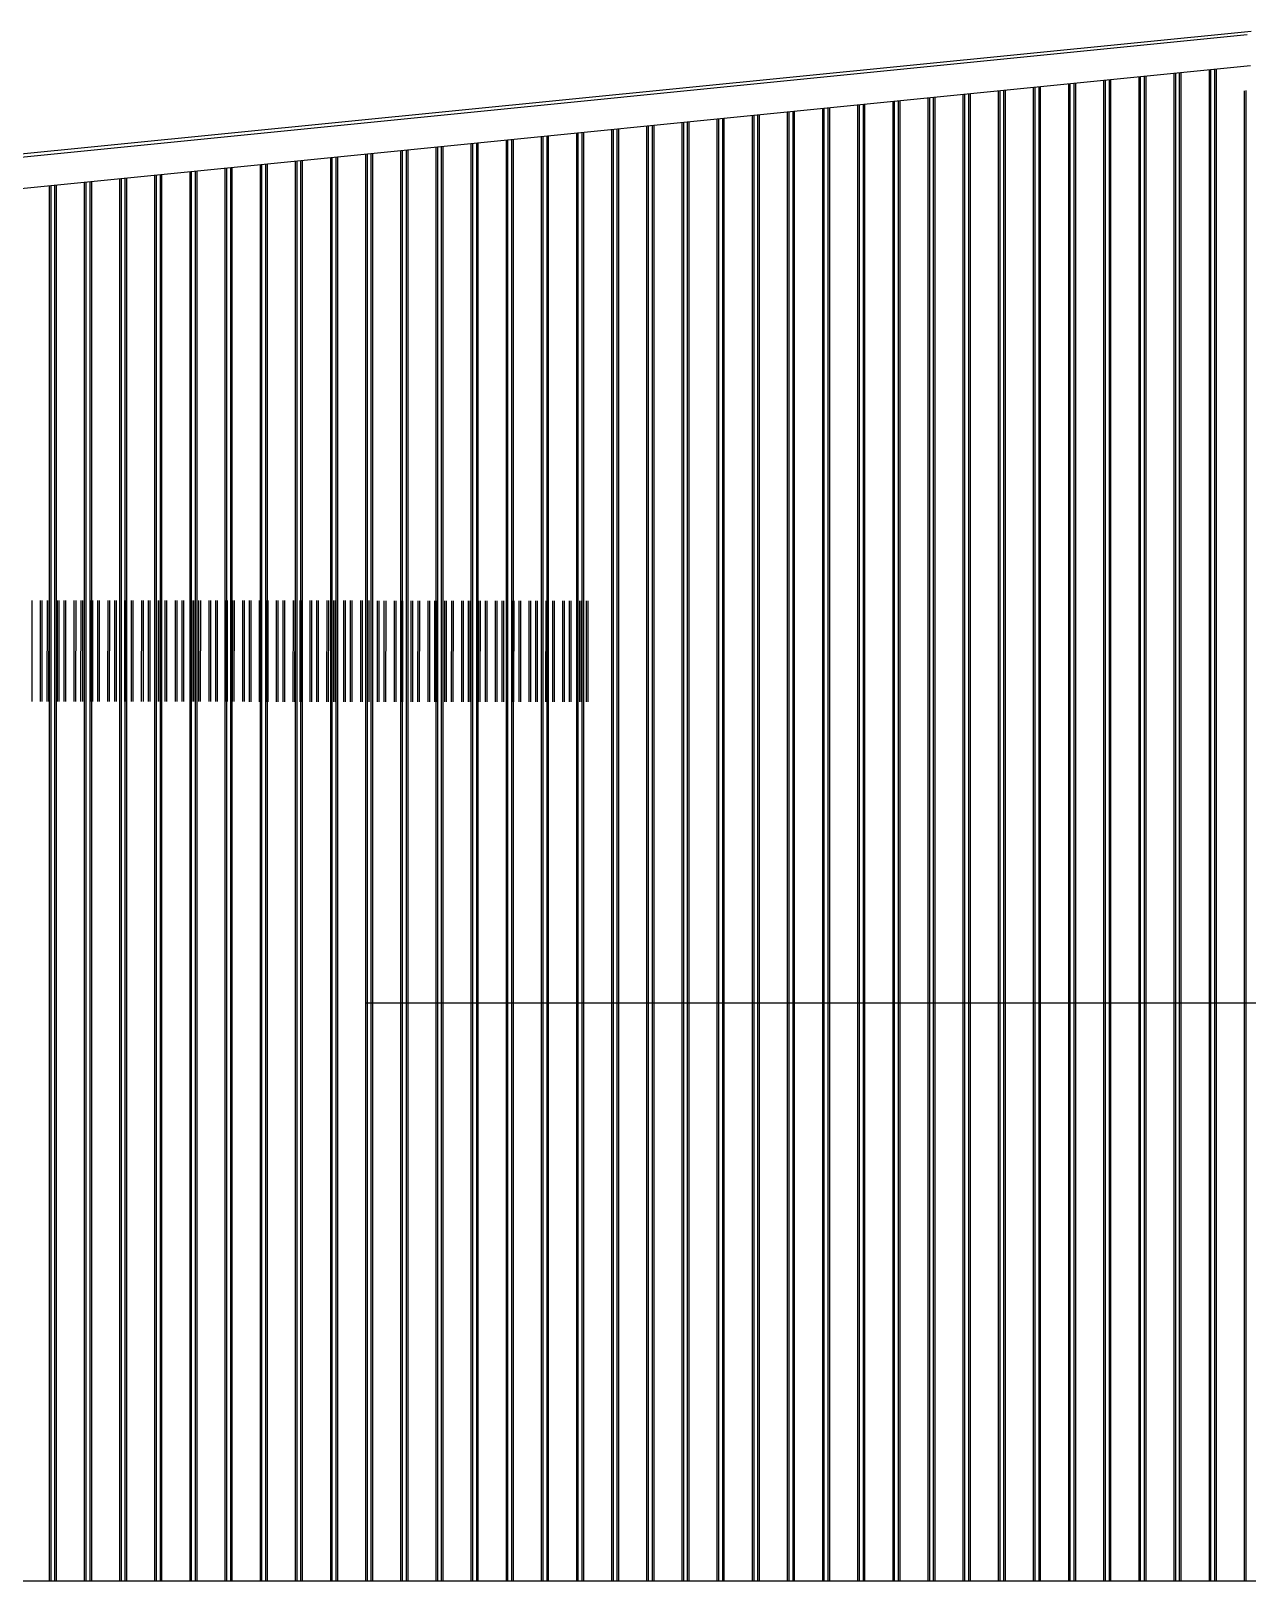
# Model space of a CAD drawing. Header units: metres. Extents: x 2267060 to 2267206, y 3909 to 3962.
# Drawn here: x 2267130.059 to 2267133.156, y 3949.241 to 3953.186 of the extents above; entities that cross this region are included whole.
import ezdxf

# ---------------------------------------------------------------- set-up
doc = ezdxf.new("R2010")
doc.units = ezdxf.units.M
doc.header["$LTSCALE"] = 3.5
doc.header["$MEASUREMENT"] = 0
doc.layers.get('0').update_dxf_attribs({"linetype": 'CONTINUOUS'})

msp = doc.modelspace()

# ---------------------------------------------------------------- linework, layer by layer
for p, q in [((2267127.03071, 3952.57347), (2267133.16419, 3953.186)), ((2267127.03071, 3952.57347), (2267133.16419, 3953.186)), ((2267127.0315, 3952.56556), (2267133.15432, 3953.17703)), ((2267127.0315, 3952.56556), (2267133.15432, 3953.17703)), ((2267127.17254, 3952.49973), (2267133.16222, 3953.0979)), ((2267127.17254, 3952.49973), (2267133.16222, 3953.0979)), ((2267133.05685, 3953.08738), (2267133.05685, 3949.24077)), ((2267133.05685, 3953.08738), (2267133.05685, 3949.24077)), ((2267133.06082, 3953.08778), (2267133.06082, 3949.24077)), ((2267133.06082, 3953.08778), (2267133.06082, 3949.24077)), ((2267133.07076, 3953.08877), (2267133.07076, 3949.24077)), ((2267133.07076, 3953.08877), (2267133.07076, 3949.24077)), ((2267133.07474, 3953.08917), (2267133.07474, 3949.24077)), ((2267133.07474, 3953.08917), (2267133.07474, 3949.24077)), ((2267132.69902, 3953.05164), (2267132.69902, 3949.24077)), ((2267132.69902, 3953.05164), (2267132.69902, 3949.24077)), ((2267132.70299, 3953.05204), (2267132.70299, 3949.24077)), ((2267132.70299, 3953.05204), (2267132.70299, 3949.24077)), ((2267132.71293, 3953.05303), (2267132.71293, 3949.24077)), ((2267132.71293, 3953.05303), (2267132.71293, 3949.24077)), ((2267132.71691, 3953.05343), (2267132.71691, 3949.24077)), ((2267132.71691, 3953.05343), (2267132.71691, 3949.24077)), ((2267132.78847, 3953.06058), (2267132.78847, 3949.24077)), ((2267132.78847, 3953.06058), (2267132.78847, 3949.24077)), ((2267132.79245, 3953.06097), (2267132.79245, 3949.24077)), ((2267132.79245, 3953.06097), (2267132.79245, 3949.24077)), ((2267132.80239, 3953.06197), (2267132.80239, 3949.24077)), ((2267132.80239, 3953.06197), (2267132.80239, 3949.24077)), ((2267132.80637, 3953.06236), (2267132.80637, 3949.24077)), ((2267132.80637, 3953.06236), (2267132.80637, 3949.24077)), ((2267132.87793, 3953.06951), (2267132.87793, 3949.24077)), ((2267132.87793, 3953.06951), (2267132.87793, 3949.24077)), ((2267132.88191, 3953.06991), (2267132.88191, 3949.24077)), ((2267132.88191, 3953.06991), (2267132.88191, 3949.24077)), ((2267132.89185, 3953.0709), (2267132.89185, 3949.24077)), ((2267132.89185, 3953.0709), (2267132.89185, 3949.24077)), ((2267132.89582, 3953.0713), (2267132.89582, 3949.24077)), ((2267132.89582, 3953.0713), (2267132.89582, 3949.24077)), ((2267132.96739, 3953.07844), (2267132.96739, 3949.24077)), ((2267132.96739, 3953.07844), (2267132.96739, 3949.24077)), ((2267132.97136, 3953.07884), (2267132.97136, 3949.24077)), ((2267132.97136, 3953.07884), (2267132.97136, 3949.24077)), ((2267132.9813, 3953.07983), (2267132.9813, 3949.24077)), ((2267132.9813, 3953.07983), (2267132.9813, 3949.24077)), ((2267132.98528, 3953.08023), (2267132.98528, 3949.24077)), ((2267132.98528, 3953.08023), (2267132.98528, 3949.24077)), ((2267132.25173, 3953.00697), (2267132.25173, 3949.24077)), ((2267132.25173, 3953.00697), (2267132.25173, 3949.24077)), ((2267132.25571, 3953.00737), (2267132.25571, 3949.24077)), ((2267132.25571, 3953.00737), (2267132.25571, 3949.24077)), ((2267132.26565, 3953.00836), (2267132.26565, 3949.24077)), ((2267132.26565, 3953.00836), (2267132.26565, 3949.24077)), ((2267132.26962, 3953.00876), (2267132.26962, 3949.24077)), ((2267132.26962, 3953.00876), (2267132.26962, 3949.24077)), ((2267132.34119, 3953.01591), (2267132.34119, 3949.24077)), ((2267132.34119, 3953.01591), (2267132.34119, 3949.24077)), ((2267132.34516, 3953.0163), (2267132.34516, 3949.24077)), ((2267132.34516, 3953.0163), (2267132.34516, 3949.24077)), ((2267132.3551, 3953.0173), (2267132.3551, 3949.24077)), ((2267132.3551, 3953.0173), (2267132.3551, 3949.24077)), ((2267132.35908, 3953.01769), (2267132.35908, 3949.24077)), ((2267132.35908, 3953.01769), (2267132.35908, 3949.24077)), ((2267132.43064, 3953.02484), (2267132.43064, 3949.24077)), ((2267132.43064, 3953.02484), (2267132.43064, 3949.24077)), ((2267132.43462, 3953.02524), (2267132.43462, 3949.24077)), ((2267132.43462, 3953.02524), (2267132.43462, 3949.24077)), ((2267132.44456, 3953.02623), (2267132.44456, 3949.24077)), ((2267132.44456, 3953.02623), (2267132.44456, 3949.24077)), ((2267132.44854, 3953.02663), (2267132.44854, 3949.24077)), ((2267132.44854, 3953.02663), (2267132.44854, 3949.24077)), ((2267132.5201, 3953.03378), (2267132.5201, 3949.24077)), ((2267132.5201, 3953.03378), (2267132.5201, 3949.24077)), ((2267132.52408, 3953.03417), (2267132.52408, 3949.24077)), ((2267132.52408, 3953.03417), (2267132.52408, 3949.24077)), ((2267132.53402, 3953.03517), (2267132.53402, 3949.24077)), ((2267132.53402, 3953.03517), (2267132.53402, 3949.24077)), ((2267132.53799, 3953.03556), (2267132.53799, 3949.24077)), ((2267132.53799, 3953.03556), (2267132.53799, 3949.24077)), ((2267132.60956, 3953.04271), (2267132.60956, 3949.24077)), ((2267132.60956, 3953.04271), (2267132.60956, 3949.24077)), ((2267132.61354, 3953.04311), (2267132.61354, 3949.24077)), ((2267132.61354, 3953.04311), (2267132.61354, 3949.24077)), ((2267132.62348, 3953.0441), (2267132.62348, 3949.24077)), ((2267132.62348, 3953.0441), (2267132.62348, 3949.24077)), ((2267132.62745, 3953.0445), (2267132.62745, 3949.24077)), ((2267132.62745, 3953.0445), (2267132.62745, 3949.24077)), ((2267133.05685, 3953.02484), (2267133.05685, 3949.24077)), ((2267133.05685, 3953.02484), (2267133.05685, 3949.24077)), ((2267133.06082, 3953.02524), (2267133.06082, 3949.24077)), ((2267133.06082, 3953.02524), (2267133.06082, 3949.24077)), ((2267133.07076, 3953.02623), (2267133.07076, 3949.24077)), ((2267133.07076, 3953.02623), (2267133.07076, 3949.24077)), ((2267133.07474, 3953.02663), (2267133.07474, 3949.24077)), ((2267133.07474, 3953.02663), (2267133.07474, 3949.24077)), ((2267133.1463, 3953.03378), (2267133.1463, 3949.24077)), ((2267133.1463, 3953.03378), (2267133.1463, 3949.24077)), ((2267133.15028, 3953.03417), (2267133.15028, 3949.24077)), ((2267133.15028, 3953.03417), (2267133.15028, 3949.24077)), ((2267131.8939, 3952.97124), (2267131.8939, 3949.24077)), ((2267131.8939, 3952.97124), (2267131.8939, 3949.24077)), ((2267131.89788, 3952.97164), (2267131.89788, 3949.24077)), ((2267131.89788, 3952.97164), (2267131.89788, 3949.24077)), ((2267131.90782, 3952.97263), (2267131.90782, 3949.24077)), ((2267131.90782, 3952.97263), (2267131.90782, 3949.24077)), ((2267131.91179, 3952.97303), (2267131.91179, 3949.24077)), ((2267131.91179, 3952.97303), (2267131.91179, 3949.24077)), ((2267131.98336, 3952.98017), (2267131.98336, 3949.24077)), ((2267131.98336, 3952.98017), (2267131.98336, 3949.24077)), ((2267131.98733, 3952.98057), (2267131.98733, 3949.24077)), ((2267131.98733, 3952.98057), (2267131.98733, 3949.24077)), ((2267131.99727, 3952.98156), (2267131.99727, 3949.24077)), ((2267131.99727, 3952.98156), (2267131.99727, 3949.24077)), ((2267132.00125, 3952.98196), (2267132.00125, 3949.24077)), ((2267132.00125, 3952.98196), (2267132.00125, 3949.24077)), ((2267132.07282, 3952.98911), (2267132.07282, 3949.24077)), ((2267132.07282, 3952.98911), (2267132.07282, 3949.24077)), ((2267132.07679, 3952.9895), (2267132.07679, 3949.24077)), ((2267132.07679, 3952.9895), (2267132.07679, 3949.24077)), ((2267132.08673, 3952.9905), (2267132.08673, 3949.24077)), ((2267132.08673, 3952.9905), (2267132.08673, 3949.24077)), ((2267132.09071, 3952.99089), (2267132.09071, 3949.24077)), ((2267132.09071, 3952.99089), (2267132.09071, 3949.24077)), ((2267132.16227, 3952.99804), (2267132.16227, 3949.24077)), ((2267132.16227, 3952.99804), (2267132.16227, 3949.24077)), ((2267132.16625, 3952.99844), (2267132.16625, 3949.24077)), ((2267132.16625, 3952.99844), (2267132.16625, 3949.24077)), ((2267132.17619, 3952.99943), (2267132.17619, 3949.24077)), ((2267132.17619, 3952.99943), (2267132.17619, 3949.24077)), ((2267132.18016, 3952.99983), (2267132.18016, 3949.24077)), ((2267132.18016, 3952.99983), (2267132.18016, 3949.24077)), ((2267131.46053, 3952.92796), (2267131.46053, 3949.24077)), ((2267131.46053, 3952.92796), (2267131.46053, 3949.24077)), ((2267131.4645, 3952.92836), (2267131.4645, 3949.24077)), ((2267131.4645, 3952.92836), (2267131.4645, 3949.24077)), ((2267131.53607, 3952.9355), (2267131.53607, 3949.24077)), ((2267131.53607, 3952.9355), (2267131.53607, 3949.24077)), ((2267131.54005, 3952.9359), (2267131.54005, 3949.24077)), ((2267131.54005, 3952.9359), (2267131.54005, 3949.24077)), ((2267131.54999, 3952.93689), (2267131.54999, 3949.24077)), ((2267131.54999, 3952.93689), (2267131.54999, 3949.24077)), ((2267131.55396, 3952.93729), (2267131.55396, 3949.24077)), ((2267131.55396, 3952.93729), (2267131.55396, 3949.24077)), ((2267131.62553, 3952.94444), (2267131.62553, 3949.24077)), ((2267131.62553, 3952.94444), (2267131.62553, 3949.24077)), ((2267131.6295, 3952.94483), (2267131.6295, 3949.24077)), ((2267131.6295, 3952.94483), (2267131.6295, 3949.24077)), ((2267131.63944, 3952.94583), (2267131.63944, 3949.24077)), ((2267131.63944, 3952.94583), (2267131.63944, 3949.24077)), ((2267131.64342, 3952.94622), (2267131.64342, 3949.24077)), ((2267131.64342, 3952.94622), (2267131.64342, 3949.24077)), ((2267131.71499, 3952.95337), (2267131.71499, 3949.24077)), ((2267131.71499, 3952.95337), (2267131.71499, 3949.24077)), ((2267131.71896, 3952.95377), (2267131.71896, 3949.24077)), ((2267131.71896, 3952.95377), (2267131.71896, 3949.24077)), ((2267131.7289, 3952.95476), (2267131.7289, 3949.24077)), ((2267131.7289, 3952.95476), (2267131.7289, 3949.24077)), ((2267131.73288, 3952.95516), (2267131.73288, 3949.24077)), ((2267131.73288, 3952.95516), (2267131.73288, 3949.24077)), ((2267131.80444, 3952.9623), (2267131.80444, 3949.24077)), ((2267131.80444, 3952.9623), (2267131.80444, 3949.24077)), ((2267131.80842, 3952.9627), (2267131.80842, 3949.24077)), ((2267131.80842, 3952.9627), (2267131.80842, 3949.24077)), ((2267131.81836, 3952.96369), (2267131.81836, 3949.24077)), ((2267131.81836, 3952.96369), (2267131.81836, 3949.24077)), ((2267131.82233, 3952.96409), (2267131.82233, 3949.24077)), ((2267131.82233, 3952.96409), (2267131.82233, 3949.24077)), ((2267131.08878, 3952.89083), (2267131.08878, 3949.24077)), ((2267131.08878, 3952.89083), (2267131.08878, 3949.24077)), ((2267131.09276, 3952.89123), (2267131.09276, 3949.24077)), ((2267131.09276, 3952.89123), (2267131.09276, 3949.24077)), ((2267131.1027, 3952.89222), (2267131.1027, 3949.24077)), ((2267131.1027, 3952.89222), (2267131.1027, 3949.24077)), ((2267131.10668, 3952.89262), (2267131.10668, 3949.24077)), ((2267131.10668, 3952.89262), (2267131.10668, 3949.24077)), ((2267131.17824, 3952.89977), (2267131.17824, 3949.24077)), ((2267131.17824, 3952.89977), (2267131.17824, 3949.24077)), ((2267131.18222, 3952.90017), (2267131.18222, 3949.24077)), ((2267131.18222, 3952.90017), (2267131.18222, 3949.24077)), ((2267131.19216, 3952.90116), (2267131.19216, 3949.24077)), ((2267131.19216, 3952.90116), (2267131.19216, 3949.24077)), ((2267131.19613, 3952.90155), (2267131.19613, 3949.24077)), ((2267131.19613, 3952.90155), (2267131.19613, 3949.24077)), ((2267131.2677, 3952.9087), (2267131.2677, 3949.24077)), ((2267131.2677, 3952.9087), (2267131.2677, 3949.24077)), ((2267131.27167, 3952.9091), (2267131.27167, 3949.24077)), ((2267131.27167, 3952.9091), (2267131.27167, 3949.24077)), ((2267131.28161, 3952.91009), (2267131.28161, 3949.24077)), ((2267131.28161, 3952.91009), (2267131.28161, 3949.24077)), ((2267131.28559, 3952.91049), (2267131.28559, 3949.24077)), ((2267131.28559, 3952.91049), (2267131.28559, 3949.24077)), ((2267131.35716, 3952.91764), (2267131.35716, 3949.24077)), ((2267131.35716, 3952.91764), (2267131.35716, 3949.24077)), ((2267131.36113, 3952.91803), (2267131.36113, 3949.24077)), ((2267131.36113, 3952.91803), (2267131.36113, 3949.24077)), ((2267131.37107, 3952.91903), (2267131.37107, 3949.24077)), ((2267131.37107, 3952.91903), (2267131.37107, 3949.24077)), ((2267131.37505, 3952.91942), (2267131.37505, 3949.24077)), ((2267131.37505, 3952.91942), (2267131.37505, 3949.24077)), ((2267131.44661, 3952.92657), (2267131.44661, 3949.24077)), ((2267131.44661, 3952.92657), (2267131.44661, 3949.24077)), ((2267131.45059, 3952.92697), (2267131.45059, 3949.24077)), ((2267131.45059, 3952.92697), (2267131.45059, 3949.24077)), ((2267130.73095, 3952.8551), (2267130.73095, 3949.24077)), ((2267130.73095, 3952.8551), (2267130.73095, 3949.24077)), ((2267130.73493, 3952.8555), (2267130.73493, 3949.24077)), ((2267130.73493, 3952.8555), (2267130.73493, 3949.24077)), ((2267130.74487, 3952.85649), (2267130.74487, 3949.24077)), ((2267130.74487, 3952.85649), (2267130.74487, 3949.24077)), ((2267130.74885, 3952.85689), (2267130.74885, 3949.24077)), ((2267130.74885, 3952.85689), (2267130.74885, 3949.24077)), ((2267130.82041, 3952.86403), (2267130.82041, 3949.24077)), ((2267130.82041, 3952.86403), (2267130.82041, 3949.24077)), ((2267130.82439, 3952.86443), (2267130.82439, 3949.24077)), ((2267130.82439, 3952.86443), (2267130.82439, 3949.24077)), ((2267130.83433, 3952.86542), (2267130.83433, 3949.24077)), ((2267130.83433, 3952.86542), (2267130.83433, 3949.24077)), ((2267130.8383, 3952.86582), (2267130.8383, 3949.24077)), ((2267130.8383, 3952.86582), (2267130.8383, 3949.24077)), ((2267130.90987, 3952.87297), (2267130.90987, 3949.24077)), ((2267130.90987, 3952.87297), (2267130.90987, 3949.24077)), ((2267130.91384, 3952.87336), (2267130.91384, 3949.24077)), ((2267130.91384, 3952.87336), (2267130.91384, 3949.24077)), ((2267130.92378, 3952.87436), (2267130.92378, 3949.24077)), ((2267130.92378, 3952.87436), (2267130.92378, 3949.24077)), ((2267130.92776, 3952.87475), (2267130.92776, 3949.24077)), ((2267130.92776, 3952.87475), (2267130.92776, 3949.24077)), ((2267130.99933, 3952.8819), (2267130.99933, 3949.24077)), ((2267130.99933, 3952.8819), (2267130.99933, 3949.24077)), ((2267131.0033, 3952.8823), (2267131.0033, 3949.24077)), ((2267131.0033, 3952.8823), (2267131.0033, 3949.24077)), ((2267131.01324, 3952.88329), (2267131.01324, 3949.24077)), ((2267131.01324, 3952.88329), (2267131.01324, 3949.24077)), ((2267131.01722, 3952.88369), (2267131.01722, 3949.24077)), ((2267131.01722, 3952.88369), (2267131.01722, 3949.24077)), ((2267130.28367, 3952.81043), (2267130.28367, 3949.24077)), ((2267130.28367, 3952.81043), (2267130.28367, 3949.24077)), ((2267130.28764, 3952.81083), (2267130.28764, 3949.24077)), ((2267130.28764, 3952.81083), (2267130.28764, 3949.24077)), ((2267130.29758, 3952.81182), (2267130.29758, 3949.24077)), ((2267130.29758, 3952.81182), (2267130.29758, 3949.24077)), ((2267130.30156, 3952.81222), (2267130.30156, 3949.24077)), ((2267130.30156, 3952.81222), (2267130.30156, 3949.24077)), ((2267130.37312, 3952.81936), (2267130.37312, 3949.24077)), ((2267130.37312, 3952.81936), (2267130.37312, 3949.24077)), ((2267130.3771, 3952.81976), (2267130.3771, 3949.24077)), ((2267130.3771, 3952.81976), (2267130.3771, 3949.24077)), ((2267130.38704, 3952.82075), (2267130.38704, 3949.24077)), ((2267130.38704, 3952.82075), (2267130.38704, 3949.24077)), ((2267130.39102, 3952.82115), (2267130.39102, 3949.24077)), ((2267130.39102, 3952.82115), (2267130.39102, 3949.24077)), ((2267130.46258, 3952.8283), (2267130.46258, 3949.24077)), ((2267130.46258, 3952.8283), (2267130.46258, 3949.24077)), ((2267130.46656, 3952.82869), (2267130.46656, 3949.24077)), ((2267130.46656, 3952.82869), (2267130.46656, 3949.24077)), ((2267130.4765, 3952.82969), (2267130.4765, 3949.24077)), ((2267130.4765, 3952.82969), (2267130.4765, 3949.24077)), ((2267130.48047, 3952.83008), (2267130.48047, 3949.24077)), ((2267130.48047, 3952.83008), (2267130.48047, 3949.24077)), ((2267130.55204, 3952.83723), (2267130.55204, 3949.24077)), ((2267130.55204, 3952.83723), (2267130.55204, 3949.24077)), ((2267130.55602, 3952.83763), (2267130.55602, 3949.24077)), ((2267130.55602, 3952.83763), (2267130.55602, 3949.24077)), ((2267130.56596, 3952.83862), (2267130.56596, 3949.24077)), ((2267130.56596, 3952.83862), (2267130.56596, 3949.24077)), ((2267130.56993, 3952.83902), (2267130.56993, 3949.24077)), ((2267130.56993, 3952.83902), (2267130.56993, 3949.24077)), ((2267130.6415, 3952.84617), (2267130.6415, 3949.24077)), ((2267130.6415, 3952.84617), (2267130.6415, 3949.24077)), ((2267130.64547, 3952.84656), (2267130.64547, 3949.24077)), ((2267130.64547, 3952.84656), (2267130.64547, 3949.24077)), ((2267130.65541, 3952.84755), (2267130.65541, 3949.24077)), ((2267130.65541, 3952.84755), (2267130.65541, 3949.24077)), ((2267130.65939, 3952.84795), (2267130.65939, 3949.24077)), ((2267130.65939, 3952.84795), (2267130.65939, 3949.24077)), ((2267130.10475, 3952.79256), (2267130.10475, 3949.24077)), ((2267130.10475, 3952.79256), (2267130.10475, 3949.24077)), ((2267130.10873, 3952.79296), (2267130.10873, 3949.24077)), ((2267130.10873, 3952.79296), (2267130.10873, 3949.24077)), ((2267130.11867, 3952.79395), (2267130.11867, 3949.24077)), ((2267130.11867, 3952.79395), (2267130.11867, 3949.24077)), ((2267130.12264, 3952.79435), (2267130.12264, 3949.24077)), ((2267130.12264, 3952.79435), (2267130.12264, 3949.24077)), ((2267130.19421, 3952.8015), (2267130.19421, 3949.24077)), ((2267130.19421, 3952.8015), (2267130.19421, 3949.24077)), ((2267130.19819, 3952.80189), (2267130.19819, 3949.24077)), ((2267130.19819, 3952.80189), (2267130.19819, 3949.24077)), ((2267130.20813, 3952.80289), (2267130.20813, 3949.24077)), ((2267130.20813, 3952.80289), (2267130.20813, 3949.24077)), ((2267130.2121, 3952.80328), (2267130.2121, 3949.24077)), ((2267130.2121, 3952.80328), (2267130.2121, 3949.24077)), ((2267130.06074, 3951.73659), (2267130.06057, 3951.4793)), ((2267130.06074, 3951.73659), (2267130.06057, 3951.4793)), ((2267130.08218, 3951.73657), (2267130.08201, 3951.47929)), ((2267130.08218, 3951.73657), (2267130.08201, 3951.47929)), ((2267130.08647, 3951.73657), (2267130.0863, 3951.47928)), ((2267130.08647, 3951.73657), (2267130.0863, 3951.47928)), ((2267130.09933, 3951.73656), (2267130.09916, 3951.47927)), ((2267130.09933, 3951.73656), (2267130.09916, 3951.47927)), ((2267130.10362, 3951.73656), (2267130.10345, 3951.47927)), ((2267130.10362, 3951.73656), (2267130.10345, 3951.47927)), ((2267130.12506, 3951.73654), (2267130.12489, 3951.47926)), ((2267130.12506, 3951.73654), (2267130.12489, 3951.47926)), ((2267130.12935, 3951.73654), (2267130.12918, 3951.47926)), ((2267130.12935, 3951.73654), (2267130.12918, 3951.47926)), ((2267130.14221, 3951.73653), (2267130.14204, 3951.47925)), ((2267130.14221, 3951.73653), (2267130.14204, 3951.47925)), ((2267130.1465, 3951.73653), (2267130.14633, 3951.47924)), ((2267130.1465, 3951.73653), (2267130.14633, 3951.47924)), ((2267130.16794, 3951.73652), (2267130.16777, 3951.47923)), ((2267130.16794, 3951.73652), (2267130.16777, 3951.47923)), ((2267130.17223, 3951.73651), (2267130.17206, 3951.47923)), ((2267130.17223, 3951.73651), (2267130.17206, 3951.47923)), ((2267130.18509, 3951.73651), (2267130.18492, 3951.47922)), ((2267130.18509, 3951.73651), (2267130.18492, 3951.47922)), ((2267130.18938, 3951.7365), (2267130.18921, 3951.47922)), ((2267130.18938, 3951.7365), (2267130.18921, 3951.47922)), ((2267130.21082, 3951.73649), (2267130.21065, 3951.4792)), ((2267130.21082, 3951.73649), (2267130.21065, 3951.4792)), ((2267130.21511, 3951.73649), (2267130.21494, 3951.4792)), ((2267130.21511, 3951.73649), (2267130.21494, 3951.4792)), ((2267130.22797, 3951.73648), (2267130.2278, 3951.47919)), ((2267130.22797, 3951.73648), (2267130.2278, 3951.47919)), ((2267130.23226, 3951.73647), (2267130.23209, 3951.47919)), ((2267130.23226, 3951.73647), (2267130.23209, 3951.47919)), ((2267130.2537, 3951.73646), (2267130.25353, 3951.47917)), ((2267130.2537, 3951.73646), (2267130.25353, 3951.47917)), ((2267130.25799, 3951.73646), (2267130.25782, 3951.47917)), ((2267130.25799, 3951.73646), (2267130.25782, 3951.47917)), ((2267130.27085, 3951.73645), (2267130.27069, 3951.47916)), ((2267130.27085, 3951.73645), (2267130.27069, 3951.47916)), ((2267130.27514, 3951.73645), (2267130.27497, 3951.47916)), ((2267130.27514, 3951.73645), (2267130.27497, 3951.47916)), ((2267130.29658, 3951.73643), (2267130.29641, 3951.47915)), ((2267130.29658, 3951.73643), (2267130.29641, 3951.47915)), ((2267130.30087, 3951.73643), (2267130.3007, 3951.47914)), ((2267130.30087, 3951.73643), (2267130.3007, 3951.47914)), ((2267130.31374, 3951.73642), (2267130.31357, 3951.47913)), ((2267130.31374, 3951.73642), (2267130.31357, 3951.47913)), ((2267130.31802, 3951.73642), (2267130.31786, 3951.47913)), ((2267130.31802, 3951.73642), (2267130.31786, 3951.47913)), ((2267130.33946, 3951.7364), (2267130.3393, 3951.47912)), ((2267130.33946, 3951.7364), (2267130.3393, 3951.47912)), ((2267130.34375, 3951.7364), (2267130.34358, 3951.47911)), ((2267130.34375, 3951.7364), (2267130.34358, 3951.47911)), ((2267130.35662, 3951.73639), (2267130.35645, 3951.47911)), ((2267130.35662, 3951.73639), (2267130.35645, 3951.47911)), ((2267130.3609, 3951.73639), (2267130.36074, 3951.4791)), ((2267130.3609, 3951.73639), (2267130.36074, 3951.4791)), ((2267130.38234, 3951.73638), (2267130.38218, 3951.47909)), ((2267130.38234, 3951.73638), (2267130.38218, 3951.47909)), ((2267130.38663, 3951.73637), (2267130.38646, 3951.47909)), ((2267130.38663, 3951.73637), (2267130.38646, 3951.47909)), ((2267130.3995, 3951.73637), (2267130.39933, 3951.47908)), ((2267130.3995, 3951.73637), (2267130.39933, 3951.47908)), ((2267130.40379, 3951.73636), (2267130.40362, 3951.47908)), ((2267130.40379, 3951.73636), (2267130.40362, 3951.47908)), ((2267130.42523, 3951.73635), (2267130.42506, 3951.47906)), ((2267130.42523, 3951.73635), (2267130.42506, 3951.47906)), ((2267130.42951, 3951.73635), (2267130.42935, 3951.47906)), ((2267130.42951, 3951.73635), (2267130.42935, 3951.47906)), ((2267130.44238, 3951.73634), (2267130.44221, 3951.47905)), ((2267130.44238, 3951.73634), (2267130.44221, 3951.47905)), ((2267130.44667, 3951.73633), (2267130.4465, 3951.47905)), ((2267130.44667, 3951.73633), (2267130.4465, 3951.47905)), ((2267130.46811, 3951.73632), (2267130.46794, 3951.47903)), ((2267130.46811, 3951.73632), (2267130.46794, 3951.47903)), ((2267130.4724, 3951.73632), (2267130.47223, 3951.47903)), ((2267130.4724, 3951.73632), (2267130.47223, 3951.47903)), ((2267130.48526, 3951.73631), (2267130.48509, 3951.47902)), ((2267130.48526, 3951.73631), (2267130.48509, 3951.47902)), ((2267130.48955, 3951.73631), (2267130.48938, 3951.47902)), ((2267130.48955, 3951.73631), (2267130.48938, 3951.47902)), ((2267130.51099, 3951.73629), (2267130.51082, 3951.47901)), ((2267130.51099, 3951.73629), (2267130.51082, 3951.47901)), ((2267130.51528, 3951.73629), (2267130.51511, 3951.479)), ((2267130.51528, 3951.73629), (2267130.51511, 3951.479)), ((2267130.52814, 3951.73628), (2267130.52797, 3951.47899)), ((2267130.52814, 3951.73628), (2267130.52797, 3951.47899)), ((2267130.53243, 3951.73628), (2267130.53226, 3951.47899)), ((2267130.53243, 3951.73628), (2267130.53226, 3951.47899)), ((2267130.55387, 3951.73626), (2267130.5537, 3951.47898)), ((2267130.55387, 3951.73626), (2267130.5537, 3951.47898)), ((2267130.55816, 3951.73626), (2267130.55799, 3951.47897)), ((2267130.55816, 3951.73626), (2267130.55799, 3951.47897)), ((2267130.57102, 3951.73625), (2267130.57085, 3951.47897)), ((2267130.57102, 3951.73625), (2267130.57085, 3951.47897)), ((2267130.57531, 3951.73625), (2267130.57514, 3951.47896)), ((2267130.57531, 3951.73625), (2267130.57514, 3951.47896)), ((2267130.59675, 3951.73624), (2267130.59658, 3951.47895)), ((2267130.59675, 3951.73624), (2267130.59658, 3951.47895)), ((2267130.60104, 3951.73623), (2267130.60087, 3951.47895)), ((2267130.60104, 3951.73623), (2267130.60087, 3951.47895)), ((2267130.6139, 3951.73622), (2267130.61373, 3951.47894)), ((2267130.6139, 3951.73622), (2267130.61373, 3951.47894)), ((2267130.61819, 3951.73622), (2267130.61802, 3951.47894)), ((2267130.61819, 3951.73622), (2267130.61802, 3951.47894)), ((2267130.63963, 3951.73621), (2267130.63946, 3951.47892)), ((2267130.63963, 3951.73621), (2267130.63946, 3951.47892)), ((2267130.64392, 3951.73621), (2267130.64375, 3951.47892)), ((2267130.64392, 3951.73621), (2267130.64375, 3951.47892)), ((2267130.65678, 3951.7362), (2267130.65662, 3951.47891)), ((2267130.65678, 3951.7362), (2267130.65662, 3951.47891)), ((2267130.66107, 3951.73619), (2267130.6609, 3951.47891)), ((2267130.66107, 3951.73619), (2267130.6609, 3951.47891)), ((2267130.68251, 3951.73618), (2267130.68234, 3951.47889)), ((2267130.68251, 3951.73618), (2267130.68234, 3951.47889)), ((2267130.6868, 3951.73618), (2267130.68663, 3951.47889)), ((2267130.6868, 3951.73618), (2267130.68663, 3951.47889)), ((2267130.69967, 3951.73617), (2267130.6995, 3951.47888)), ((2267130.69967, 3951.73617), (2267130.6995, 3951.47888)), ((2267130.70395, 3951.73617), (2267130.70378, 3951.47888)), ((2267130.70395, 3951.73617), (2267130.70378, 3951.47888)), ((2267130.72539, 3951.73615), (2267130.72523, 3951.47887)), ((2267130.72539, 3951.73615), (2267130.72523, 3951.47887)), ((2267130.72968, 3951.73615), (2267130.72951, 3951.47886)), ((2267130.72968, 3951.73615), (2267130.72951, 3951.47886)), ((2267130.74255, 3951.73614), (2267130.74238, 3951.47885)), ((2267130.74255, 3951.73614), (2267130.74238, 3951.47885)), ((2267130.74683, 3951.73614), (2267130.74667, 3951.47885)), ((2267130.74683, 3951.73614), (2267130.74667, 3951.47885)), ((2267130.76827, 3951.73612), (2267130.76811, 3951.47884)), ((2267130.76827, 3951.73612), (2267130.76811, 3951.47884)), ((2267130.77256, 3951.73612), (2267130.77239, 3951.47883)), ((2267130.77256, 3951.73612), (2267130.77239, 3951.47883)), ((2267130.78543, 3951.73611), (2267130.78526, 3951.47883)), ((2267130.78543, 3951.73611), (2267130.78526, 3951.47883)), ((2267130.78972, 3951.73611), (2267130.78955, 3951.47882)), ((2267130.78972, 3951.73611), (2267130.78955, 3951.47882)), ((2267130.81116, 3951.7361), (2267130.81099, 3951.47881)), ((2267130.81116, 3951.7361), (2267130.81099, 3951.47881)), ((2267130.81544, 3951.73609), (2267130.81528, 3951.47881)), ((2267130.81544, 3951.73609), (2267130.81528, 3951.47881)), ((2267130.82831, 3951.73608), (2267130.82814, 3951.4788)), ((2267130.82831, 3951.73608), (2267130.82814, 3951.4788)), ((2267130.8326, 3951.73608), (2267130.83243, 3951.4788)), ((2267130.8326, 3951.73608), (2267130.83243, 3951.4788)), ((2267130.85404, 3951.73607), (2267130.85387, 3951.47878)), ((2267130.85404, 3951.73607), (2267130.85387, 3951.47878)), ((2267130.85833, 3951.73607), (2267130.85816, 3951.47878)), ((2267130.85833, 3951.73607), (2267130.85816, 3951.47878)), ((2267130.87119, 3951.73606), (2267130.87102, 3951.47877)), ((2267130.87119, 3951.73606), (2267130.87102, 3951.47877)), ((2267130.87548, 3951.73605), (2267130.87531, 3951.47877)), ((2267130.87548, 3951.73605), (2267130.87531, 3951.47877)), ((2267130.89692, 3951.73604), (2267130.89675, 3951.47875)), ((2267130.89692, 3951.73604), (2267130.89675, 3951.47875)), ((2267130.90121, 3951.73604), (2267130.90104, 3951.47875)), ((2267130.90121, 3951.73604), (2267130.90104, 3951.47875)), ((2267130.91407, 3951.73603), (2267130.9139, 3951.47874)), ((2267130.91407, 3951.73603), (2267130.9139, 3951.47874)), ((2267130.91836, 3951.73603), (2267130.91819, 3951.47874)), ((2267130.91836, 3951.73603), (2267130.91819, 3951.47874)), ((2267130.9398, 3951.73601), (2267130.93963, 3951.47873)), ((2267130.9398, 3951.73601), (2267130.93963, 3951.47873)), ((2267130.94409, 3951.73601), (2267130.94392, 3951.47872)), ((2267130.94409, 3951.73601), (2267130.94392, 3951.47872)), ((2267130.95695, 3951.736), (2267130.95678, 3951.47871)), ((2267130.95695, 3951.736), (2267130.95678, 3951.47871)), ((2267130.96124, 3951.736), (2267130.96107, 3951.47871)), ((2267130.96124, 3951.736), (2267130.96107, 3951.47871)), ((2267130.98268, 3951.73598), (2267130.98251, 3951.4787)), ((2267130.98268, 3951.73598), (2267130.98251, 3951.4787)), ((2267130.98697, 3951.73598), (2267130.9868, 3951.47869)), ((2267130.98697, 3951.73598), (2267130.9868, 3951.47869)), ((2267130.99983, 3951.73597), (2267130.99966, 3951.47869)), ((2267130.99983, 3951.73597), (2267130.99966, 3951.47869)), ((2267131.00412, 3951.73597), (2267131.00395, 3951.47868)), ((2267131.00412, 3951.73597), (2267131.00395, 3951.47868)), ((2267131.02556, 3951.73596), (2267131.02539, 3951.47867)), ((2267131.02556, 3951.73596), (2267131.02539, 3951.47867)), ((2267131.02985, 3951.73595), (2267131.02968, 3951.47867)), ((2267131.02985, 3951.73595), (2267131.02968, 3951.47867)), ((2267131.04271, 3951.73594), (2267131.04255, 3951.47866)), ((2267131.04271, 3951.73594), (2267131.04255, 3951.47866)), ((2267131.047, 3951.73594), (2267131.04683, 3951.47866)), ((2267131.047, 3951.73594), (2267131.04683, 3951.47866)), ((2267131.06844, 3951.73593), (2267131.06827, 3951.47864)), ((2267131.06844, 3951.73593), (2267131.06827, 3951.47864)), ((2267131.07273, 3951.73592), (2267131.07256, 3951.47864)), ((2267131.07273, 3951.73592), (2267131.07256, 3951.47864)), ((2267131.08559, 3951.73592), (2267131.08543, 3951.47863)), ((2267131.08559, 3951.73592), (2267131.08543, 3951.47863)), ((2267131.08988, 3951.73591), (2267131.08971, 3951.47863)), ((2267131.08988, 3951.73591), (2267131.08971, 3951.47863)), ((2267131.11132, 3951.7359), (2267131.11116, 3951.47861)), ((2267131.11132, 3951.7359), (2267131.11116, 3951.47861)), ((2267131.11561, 3951.7359), (2267131.11544, 3951.47861)), ((2267131.11561, 3951.7359), (2267131.11544, 3951.47861)), ((2267131.12848, 3951.73589), (2267131.12831, 3951.4786)), ((2267131.12848, 3951.73589), (2267131.12831, 3951.4786)), ((2267131.13276, 3951.73589), (2267131.1326, 3951.4786)), ((2267131.13276, 3951.73589), (2267131.1326, 3951.4786)), ((2267131.1542, 3951.73587), (2267131.15404, 3951.47859)), ((2267131.1542, 3951.73587), (2267131.15404, 3951.47859)), ((2267131.15849, 3951.73587), (2267131.15832, 3951.47858)), ((2267131.15849, 3951.73587), (2267131.15832, 3951.47858)), ((2267131.17136, 3951.73586), (2267131.17119, 3951.47857)), ((2267131.17136, 3951.73586), (2267131.17119, 3951.47857)), ((2267131.17565, 3951.73586), (2267131.17548, 3951.47857)), ((2267131.17565, 3951.73586), (2267131.17548, 3951.47857)), ((2267131.19709, 3951.73584), (2267131.19692, 3951.47856)), ((2267131.19709, 3951.73584), (2267131.19692, 3951.47856)), ((2267131.20137, 3951.73584), (2267131.20121, 3951.47855)), ((2267131.20137, 3951.73584), (2267131.20121, 3951.47855)), ((2267131.21424, 3951.73583), (2267131.21407, 3951.47855)), ((2267131.21424, 3951.73583), (2267131.21407, 3951.47855)), ((2267131.21853, 3951.73583), (2267131.21836, 3951.47854)), ((2267131.21853, 3951.73583), (2267131.21836, 3951.47854)), ((2267131.23997, 3951.73582), (2267131.2398, 3951.47853)), ((2267131.23997, 3951.73582), (2267131.2398, 3951.47853)), ((2267131.24425, 3951.73581), (2267131.24409, 3951.47853)), ((2267131.24425, 3951.73581), (2267131.24409, 3951.47853)), ((2267131.25712, 3951.7358), (2267131.25695, 3951.47852)), ((2267131.25712, 3951.7358), (2267131.25695, 3951.47852)), ((2267131.26141, 3951.7358), (2267131.26124, 3951.47851)), ((2267131.26141, 3951.7358), (2267131.26124, 3951.47851)), ((2267131.28285, 3951.73579), (2267131.28268, 3951.4785)), ((2267131.28285, 3951.73579), (2267131.28268, 3951.4785)), ((2267131.28714, 3951.73578), (2267131.28697, 3951.4785)), ((2267131.28714, 3951.73578), (2267131.28697, 3951.4785)), ((2267131.3, 3951.73578), (2267131.29983, 3951.47849)), ((2267131.3, 3951.73578), (2267131.29983, 3951.47849)), ((2267131.30429, 3951.73577), (2267131.30412, 3951.47849)), ((2267131.30429, 3951.73577), (2267131.30412, 3951.47849)), ((2267131.32573, 3951.73576), (2267131.32556, 3951.47847)), ((2267131.32573, 3951.73576), (2267131.32556, 3951.47847)), ((2267131.33002, 3951.73576), (2267131.32985, 3951.47847)), ((2267131.33002, 3951.73576), (2267131.32985, 3951.47847)), ((2267131.34288, 3951.73575), (2267131.34271, 3951.47846)), ((2267131.34288, 3951.73575), (2267131.34271, 3951.47846)), ((2267131.34717, 3951.73575), (2267131.347, 3951.47846)), ((2267131.34717, 3951.73575), (2267131.347, 3951.47846)), ((2267131.36861, 3951.73573), (2267131.36844, 3951.47844)), ((2267131.36861, 3951.73573), (2267131.36844, 3951.47844)), ((2267131.3729, 3951.73573), (2267131.37273, 3951.47844)), ((2267131.3729, 3951.73573), (2267131.37273, 3951.47844)), ((2267131.38576, 3951.73572), (2267131.38559, 3951.47843)), ((2267131.38576, 3951.73572), (2267131.38559, 3951.47843)), ((2267131.39005, 3951.73572), (2267131.38988, 3951.47843)), ((2267131.39005, 3951.73572), (2267131.38988, 3951.47843)), ((2267131.41149, 3951.7357), (2267131.41132, 3951.47842)), ((2267131.41149, 3951.7357), (2267131.41132, 3951.47842)), ((2267131.41578, 3951.7357), (2267131.41561, 3951.47841)), ((2267131.41578, 3951.7357), (2267131.41561, 3951.47841)), ((2267131.42864, 3951.73569), (2267131.42848, 3951.47841)), ((2267131.42864, 3951.73569), (2267131.42848, 3951.47841)), ((2267131.43293, 3951.73569), (2267131.43276, 3951.4784)), ((2267131.43293, 3951.73569), (2267131.43276, 3951.4784)), ((2267131.45437, 3951.73568), (2267131.4542, 3951.47839)), ((2267131.45437, 3951.73568), (2267131.4542, 3951.47839)), ((2267131.45866, 3951.73567), (2267131.45849, 3951.47839)), ((2267131.45866, 3951.73567), (2267131.45849, 3951.47839)), ((2267131.47152, 3951.73566), (2267131.47136, 3951.47838)), ((2267131.47152, 3951.73566), (2267131.47136, 3951.47838)), ((2267131.47581, 3951.73566), (2267131.47564, 3951.47837)), ((2267131.47581, 3951.73566), (2267131.47564, 3951.47837)), ((2267130.90987, 3950.71247), (2267135.0428, 3950.71247))]:
    msp.add_line(p, q)
at = {"color": 0}
msp.add_line((2267126.95324, 3949.24077), (2267139.15324, 3949.24077), dxfattribs=at)

doc.saveas('drawing.dxf')
